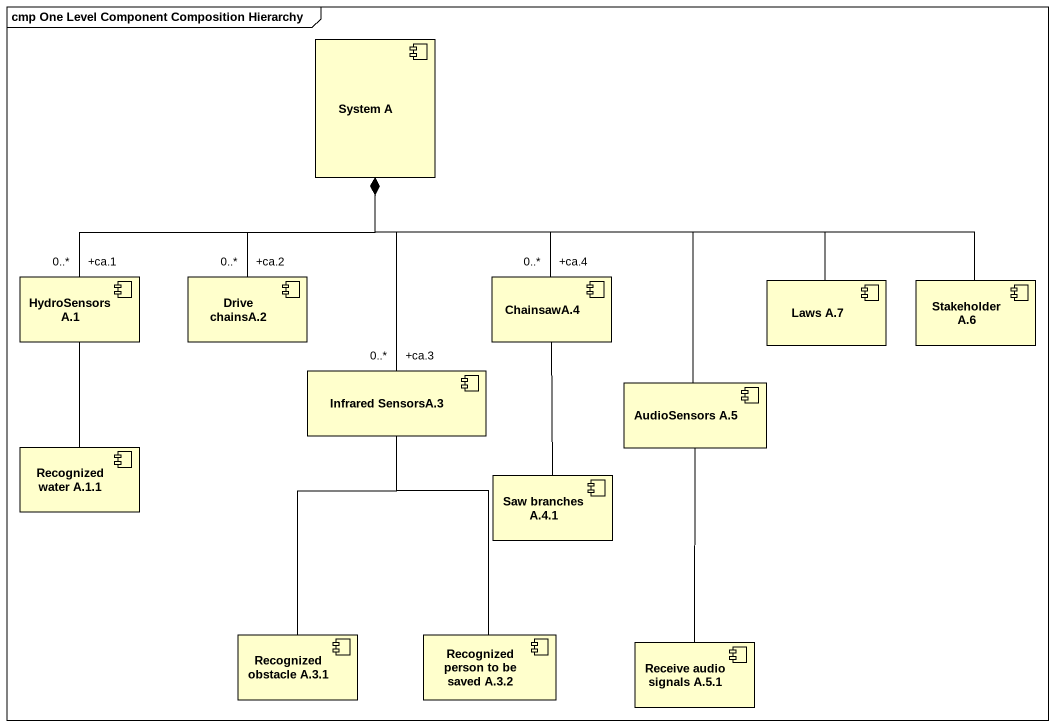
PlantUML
@startuml
mainframe cmp One Level Component Composition Hierarchy
component "System A" as System_A
component "HydroSensors A.1" as HydroSensors_A_1
component "Drive chainsA.2" as Drive_chainsA_2
component "ChainsawA.4" as ChainsawA_4
component "Laws A.7" as Laws_A_7
component "Stakeholder A.6" as Stakeholder_A_6
component "Infrared SensorsA.3" as Infrared_SensorsA_3
component "AudioSensors A.5" as AudioSensors_A_5
component "Recognized water A.1.1" as Recognized_water_A_1_1
component "Saw branches A.4.1" as Saw_branches_A_4_1
component "Recognized obstacle A.3.1" as Recognized_obstacle_A_3_1
component "Recognized person to be saved A.3.2" as Recognized_person_to_be
component "Receive audio signals A.5.1" as Receive_audio_signals_A_5_1
HydroSensors_A_1 "+ca.1\n0..*" -up-* System_A
Drive_chainsA_2 "+ca.2\n0..*" -up-* System_A
ChainsawA_4 "+ca.4\n0..*" -up-* System_A
Laws_A_7 -left- System_A
Stakeholder_A_6 -left- System_A
Infrared_SensorsA_3 "+ca.3\n0..*" -up-* System_A
AudioSensors_A_5 -up- System_A
Recognized_water_A_1_1 -up- HydroSensors_A_1
Saw_branches_A_4_1 -up- ChainsawA_4
Recognized_obstacle_A_3_1 -up- Infrared_SensorsA_3
Recognized_person_to_be -up- Infrared_SensorsA_3
Receive_audio_signals_A_5_1 -up- AudioSensors_A_5
@enduml
